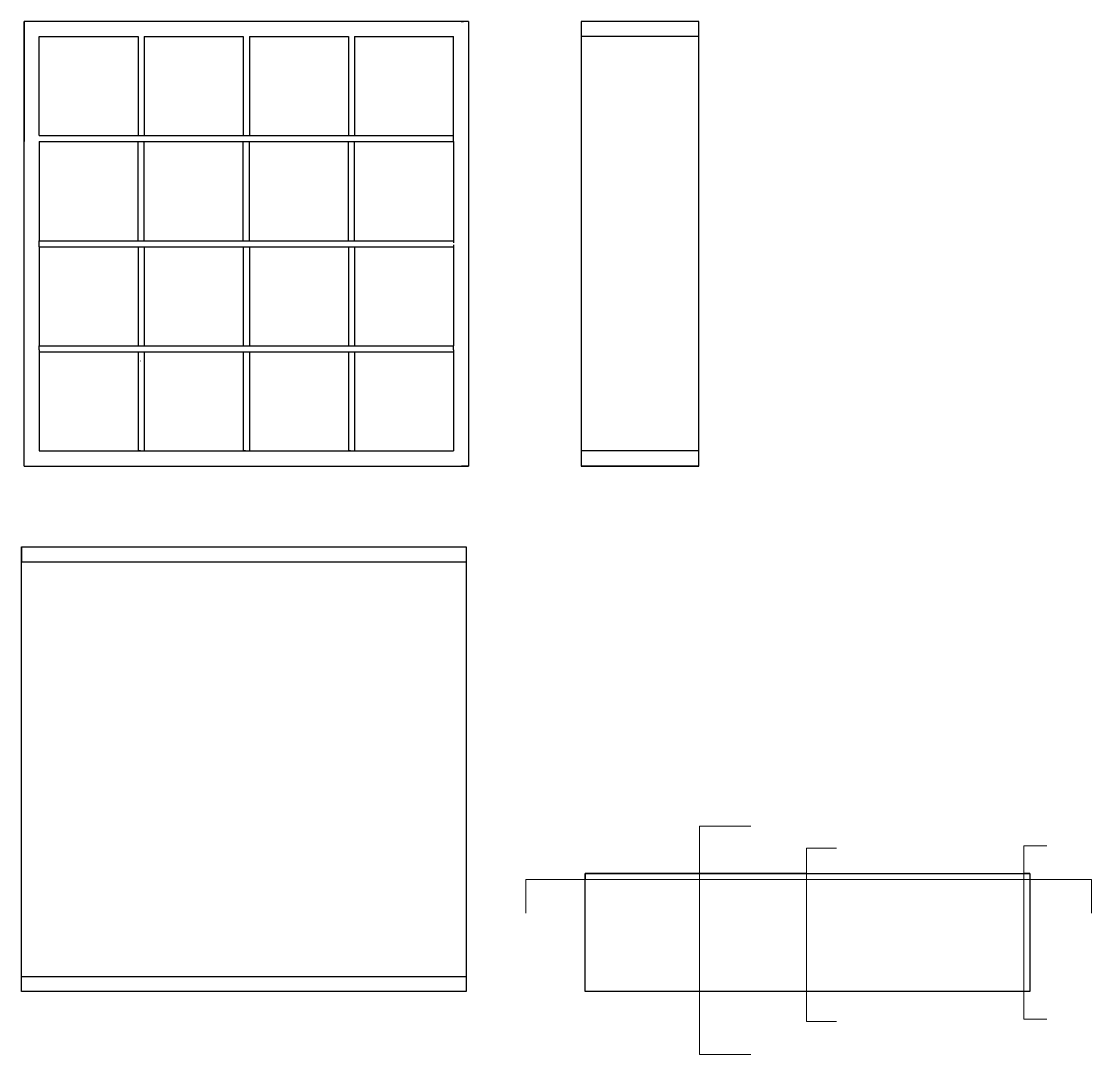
# Model space of a CAD drawing. Header units: millimetres. Extents: x 2558 to 3224, y 2537 to 3191.
# Drawn here: x 2870.3 to 3224.2, y 2849 to 3190.6 of the extents above; entities that cross this region are included whole.
import ezdxf

# ---------------------------------------------------------------- set-up
doc = ezdxf.new("R2010")
doc.units = ezdxf.units.MM
doc.linetypes.add('PHANTOM2', pattern=[1.25, 0.625, -0.125, 0.125, -0.125, 0.125, -0.125])
doc.layers.get('DEFPOINTS').update_dxf_attribs({"color": 210})
doc.layers.add('A-ANNO-DIMS', color=3, linetype='Continuous', lineweight=18)
doc.layers.add('giunzioni', color=3, linetype='Continuous')

msp = doc.modelspace()

# ---------------------------------------------------------------- linework, layer by layer
for p, q in [((3018.21, 3190.58), (2871.21, 3190.58)), ((2871.21, 3190.58), (2871.21, 3150.83)), ((2871.21, 3043.58), (2871.21, 3190.58)), ((3018.21, 3190.58), (3018.21, 3190.58)), ((3018.21, 3190.58), (3018.21, 3150.83)), ((3018.21, 3190.58), (3018.21, 3043.58)), ((3094.37, 3190.58), (3055.37, 3190.58)), ((3055.37, 3190.58), (3055.37, 3043.58)), ((3094.37, 3043.58), (3094.37, 3190.58)), ((2876.21, 3152.83), (2876.21, 3185.58)), ((2876.21, 3185.58), (2908.96, 3185.58)), ((2908.96, 3185.58), (2908.96, 3152.83)), ((2910.96, 3185.58), (2943.71, 3185.58)), ((2910.96, 3185.58), (2910.96, 3152.83)), ((2943.71, 3185.58), (2943.71, 3152.83)), ((2945.71, 3185.58), (2978.46, 3185.58)), ((2945.71, 3185.58), (2945.71, 3152.83)), ((2978.46, 3185.58), (2978.46, 3152.83)), ((2980.46, 3185.58), (2980.46, 3152.83)), ((2980.46, 3185.58), (3013.21, 3185.58)), ((3013.21, 3151.54), (3013.21, 3185.58)), ((3094.37, 3185.58), (3055.37, 3185.58)), ((2876.21, 3152.83), (2908.96, 3152.83)), ((2876.21, 3152.83), (3013.21, 3152.83)), ((2910.96, 3152.83), (2943.71, 3152.83)), ((2945.71, 3152.83), (2978.46, 3152.83)), ((2980.46, 3152.83), (3013.21, 3152.83)), ((2876.21, 3150.83), (2908.96, 3150.83)), ((2876.21, 3150.83), (2876.21, 3118.08)), ((2876.21, 3150.83), (3013.21, 3150.83)), ((2908.96, 3118.08), (2908.96, 3150.83)), ((2910.96, 3150.83), (2943.71, 3150.83)), ((2910.96, 3118.08), (2910.96, 3150.83)), ((2943.71, 3118.08), (2943.71, 3150.83)), ((2945.71, 3150.83), (2978.46, 3150.83)), ((2945.71, 3118.08), (2945.71, 3150.83)), ((2978.46, 3118.08), (2978.46, 3150.83)), ((2980.46, 3150.83), (3013.21, 3150.83)), ((2980.46, 3118.08), (2980.46, 3150.83)), ((3013.21, 3150.83), (3013.21, 3151.54)), ((3013.21, 3150.83), (3013.21, 3118.08)), ((2876.21, 3118.08), (2910.25, 3118.08)), ((2876.21, 3116.08), (2876.21, 3118.08)), ((2910.25, 3118.08), (2944.41, 3118.08)), ((2944.41, 3118.08), (2979.75, 3118.08)), ((2979.75, 3118.08), (3013.21, 3118.08)), ((3013.21, 3118.08), (3013.21, 3117.38)), ((2876.21, 3116.08), (2910.25, 3116.08)), ((2876.21, 3116.08), (2876.21, 3083.33)), ((2908.96, 3116.08), (2908.96, 3083.33)), ((2910.25, 3116.08), (2945, 3116.08)), ((2910.96, 3116.08), (2910.96, 3083.33)), ((2943.71, 3116.08), (2943.71, 3083.33)), ((2945, 3116.08), (2979.75, 3116.08)), ((2945.71, 3116.08), (2945.71, 3083.33)), ((2978.46, 3116.08), (2978.46, 3083.33)), ((2979.75, 3116.08), (3013.21, 3116.08)), ((2980.46, 3116.08), (2980.46, 3083.33)), ((3013.21, 3116.78), (3013.21, 3116.08)), ((3013.21, 3116.08), (3013.21, 3083.33)), ((2876.21, 3083.33), (2909.66, 3083.33)), ((2876.21, 3082.03), (2876.21, 3083.33)), ((2876.21, 3082.03), (2876.21, 3081.33)), ((2909.66, 3083.33), (2944.41, 3083.33)), ((2944.41, 3083.33), (2979.75, 3083.33)), ((2979.75, 3083.33), (3013.21, 3083.33)), ((3013.21, 3082.03), (3013.21, 3083.33)), ((3013.21, 3082.03), (3013.21, 3081.33)), ((2876.21, 3081.33), (2909.66, 3081.33)), ((2876.21, 3081.33), (2876.21, 3048.58)), ((2908.96, 3081.33), (2908.96, 3048.58)), ((2909.66, 3081.33), (2944.41, 3081.33)), ((2910.96, 3081.33), (2910.96, 3048.58)), ((2943.71, 3081.33), (2943.71, 3048.58)), ((2944.41, 3081.33), (2979.75, 3081.33)), ((2945.71, 3081.33), (2945.71, 3048.58)), ((2978.46, 3081.33), (2978.46, 3048.58)), ((2979.75, 3081.33), (3013.21, 3081.33)), ((2980.46, 3081.33), (2980.46, 3048.58)), ((3013.21, 3081.33), (3013.21, 3048.58)), ((2876.21, 3048.58), (3013.21, 3048.58)), ((2909.67, 3048.58), (2908.96, 3048.58)), ((2910.26, 3048.58), (2944.42, 3048.58)), ((2944.42, 3048.58), (2943.71, 3048.58)), ((2945.01, 3048.58), (2979.17, 3048.58)), ((2979.17, 3048.58), (2978.46, 3048.58)), ((3094.37, 3048.58), (3055.37, 3048.58)), ((2871.21, 3043.58), (3018.21, 3043.58)), ((3018.21, 3043.58), (3016.21, 3043.58)), ((3094.37, 3043.58), (3055.37, 3043.58)), ((3055.37, 3043.58), (3094.37, 3043.58)), ((3094.37, 3043.58), (3055.37, 3043.58)), ((2870.34, 3016.89), (2870.34, 3011.89)), ((2870.34, 3011.89), (3017.34, 3011.89)), ((3056.75, 2908.89), (3203.75, 2908.89)), ((3056.75, 2869.89), (3056.75, 2908.89)), ((3129.95, 2908.89), (3056.75, 2908.89)), ((3056.75, 2908.89), (3056.75, 2906.89)), ((3203.75, 2908.89), (3201.75, 2908.89)), ((3203.75, 2908.89), (3203.75, 2869.89)), ((2870.34, 2869.89), (2870.34, 2874.89)), ((2870.34, 2874.89), (3017.34, 2874.89)), ((3203.75, 2869.89), (3056.75, 2869.89))]:
    msp.add_line(p, q)
msp.add_lwpolyline([(2870.34, 3016.89), (3017.34, 3016.89), (3017.34, 2869.89), (2870.34, 2869.89), (2870.34, 3016.89)])
at = {"layer": 'A-ANNO-DIMS'}
for p, q in [((2909.72, 3078.31), (2909.72, 3078.33)), ((3094.5, 2924.53), (3094.5, 2849.05)), ((3094.5, 2924.53), (3111.53, 2924.53)), ((3129.95, 2917.27), (3139.8, 2917.27)), ((3129.95, 2917.27), (3129.95, 2859.96)), ((3201.75, 2918.07), (3201.75, 2860.76)), ((3201.75, 2918.07), (3209.38, 2918.07)), ((3056.75, 2908.89), (3056.75, 2906.89)), ((3056.75, 2908.89), (3094.5, 2908.89)), ((3056.75, 2908.89), (3095.5, 2908.89)), ((3037.07, 2906.89), (3224.18, 2906.89)), ((3037.07, 2906.89), (3037.07, 2895.8)), ((3224.18, 2906.89), (3224.18, 2895.8)), ((3129.95, 2859.96), (3139.8, 2859.96)), ((3201.75, 2860.76), (3209.38, 2860.76)), ((3094.5, 2849.05), (3111.53, 2849.05))]:
    msp.add_line(p, q, dxfattribs=at)
at = {"layer": 'DEFPOINTS', "linetype": 'PHANTOM2'}
msp.add_line((3015.7, 3043.58), (3016.72, 3043.58), dxfattribs=at)
at = {"layer": 'giunzioni', "linetype": 'PHANTOM2'}
for p, q in [((2873.71, 3190.58), (2872.71, 3190.58)), ((3015.71, 3190.58), (3016.71, 3190.58)), ((2872.71, 3043.58), (2873.71, 3043.58)), ((3016.71, 3043.58), (3015.71, 3043.58))]:
    msp.add_line(p, q, dxfattribs=at)
at = {"layer": 'giunzioni'}
msp.add_line((3016.11, 3190.58), (3016.21, 3190.58), dxfattribs=at)

doc.saveas('drawing.dxf')
